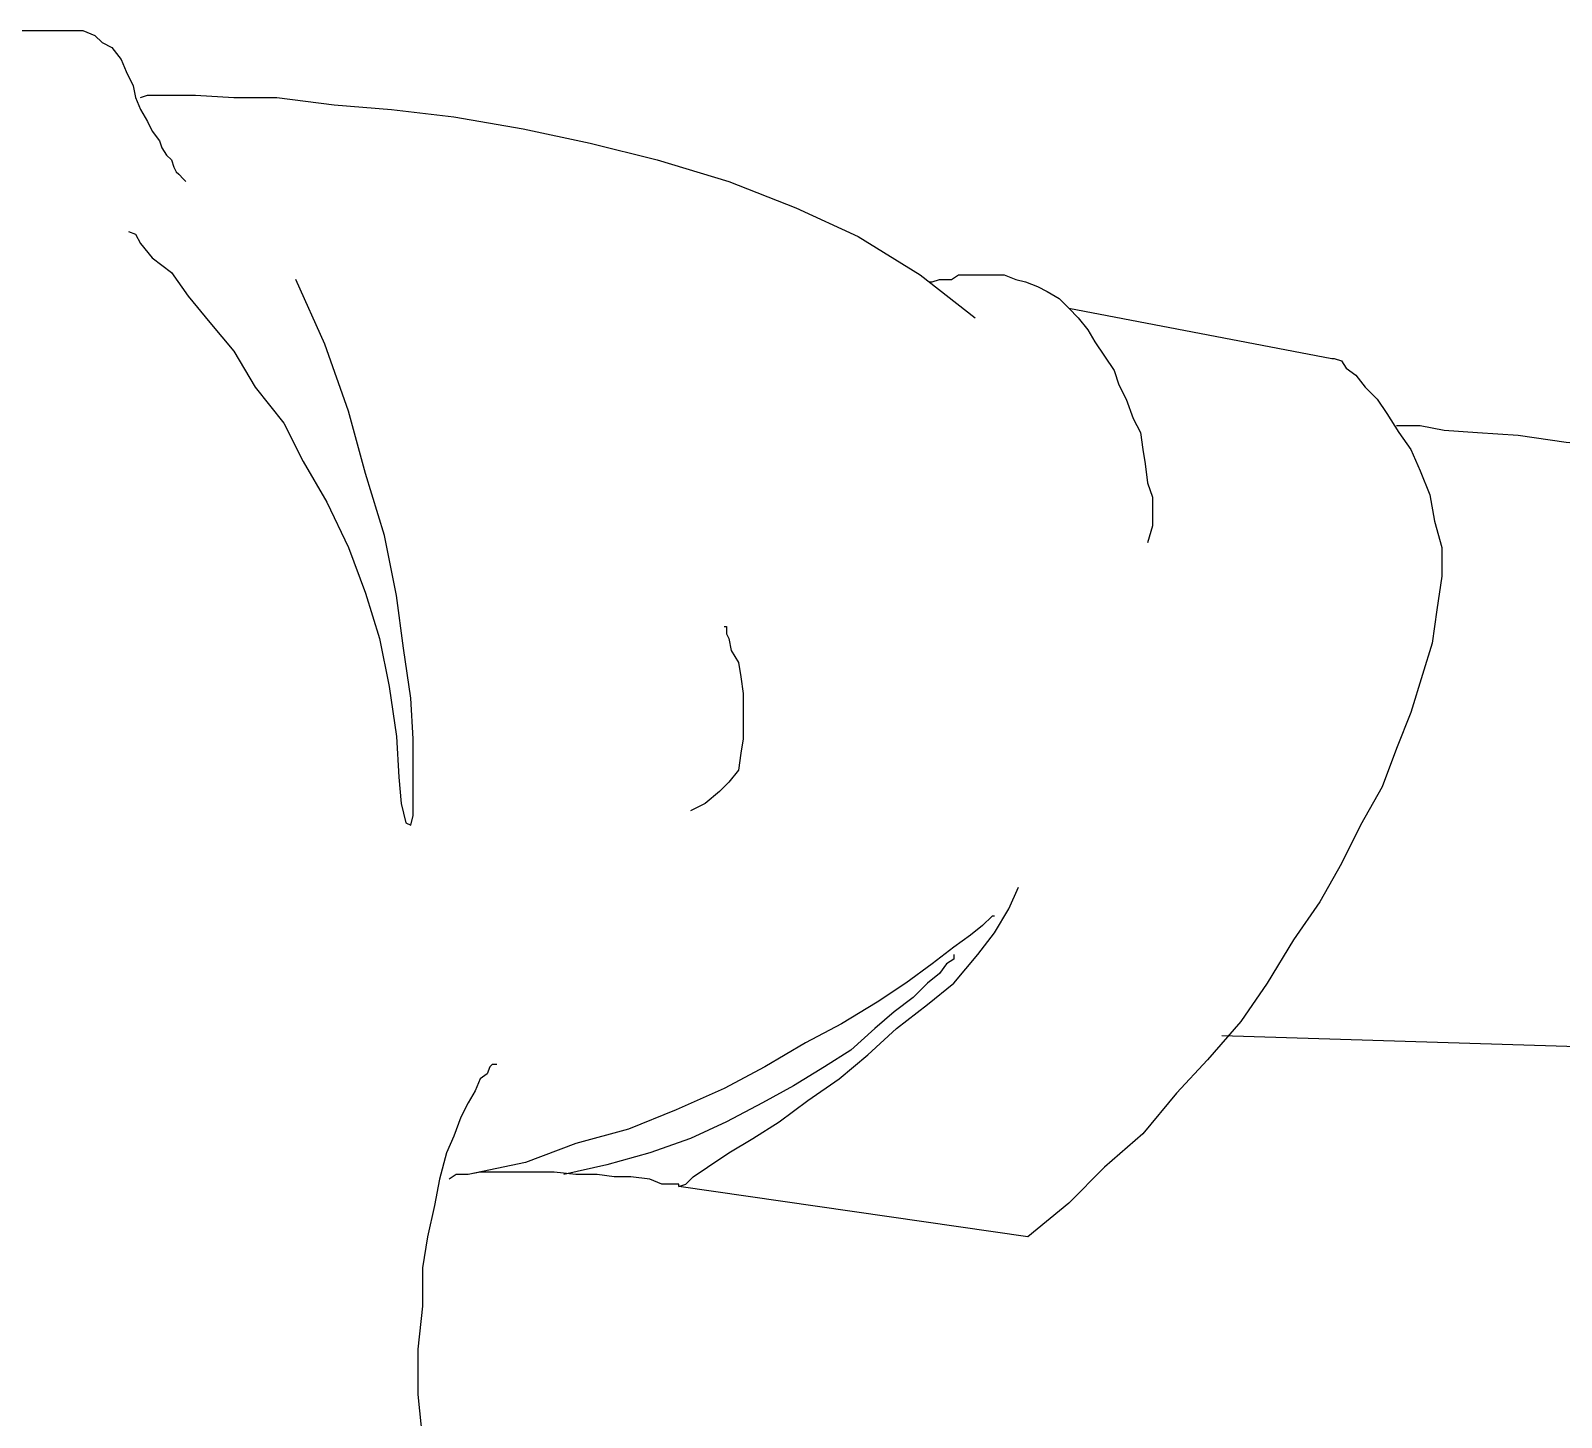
# Model space of a CAD drawing. Header units: millimetres. Extents: x -1627.97 to -1626.54, y 1778.14 to 1779.51.
# Drawn here: x -1627.2312 to -1627.0065, y 1779.1237 to 1779.3272 of the extents above; entities that cross this region are included whole.
import ezdxf

# ---------------------------------------------------------------- set-up
doc = ezdxf.new("R2010")
doc.units = ezdxf.units.MM
doc.header["$LTSCALE"] = 10
doc.layers.add('Humanos', color=2, linetype='Continuous')

msp = doc.modelspace()

# ---------------------------------------------------------------- linework, layer by layer
at = {"layer": 'Humanos'}
for points in [[(-1627.2463, 1779.32541), (-1627.24384, 1779.32541), (-1627.24138, 1779.32575), (-1627.23927, 1779.32575), (-1627.23717, 1779.32646), (-1627.23471, 1779.3268), (-1627.2333, 1779.32716), (-1627.23084, 1779.32716), (-1627.22909, 1779.32716), (-1627.22699, 1779.32716), (-1627.22523, 1779.32716), (-1627.22348, 1779.32716), (-1627.22172, 1779.32646), (-1627.22067, 1779.32541), (-1627.21926, 1779.3247), (-1627.21786, 1779.32295), (-1627.21715, 1779.32119)], [(-1627.21715, 1779.32119), (-1627.2161, 1779.31908), (-1627.21576, 1779.31733), (-1627.21505, 1779.31557), (-1627.214, 1779.31382), (-1627.2133, 1779.31241), (-1627.21225, 1779.31101), (-1627.21189, 1779.30996), (-1627.2112, 1779.3089), (-1627.21049, 1779.30819), (-1627.21013, 1779.30714), (-1627.20979, 1779.30644), (-1627.20943, 1779.30609), (-1627.20874, 1779.30539), (-1627.20838, 1779.30504), (-1627.20838, 1779.30504), (-1627.20838, 1779.30504)], [(-1627.21505, 1779.31733), (-1627.214, 1779.31769), (-1627.21154, 1779.31769), (-1627.20698, 1779.31769), (-1627.20136, 1779.31733), (-1627.19504, 1779.31733), (-1627.18662, 1779.31628), (-1627.17819, 1779.31557), (-1627.16906, 1779.31452), (-1627.15887, 1779.31277), (-1627.14905, 1779.31065), (-1627.13921, 1779.30819), (-1627.12868, 1779.30504), (-1627.11886, 1779.30117), (-1627.10973, 1779.29696), (-1627.1006, 1779.29135), (-1627.09253, 1779.28502)], [(-1627.21681, 1779.29767), (-1627.21576, 1779.29732), (-1627.21505, 1779.29591), (-1627.2133, 1779.29381), (-1627.21049, 1779.2917), (-1627.20803, 1779.28819), (-1627.20487, 1779.28433), (-1627.20136, 1779.28012), (-1627.19819, 1779.27485), (-1627.19398, 1779.26958), (-1627.19118, 1779.26397), (-1627.18767, 1779.258), (-1627.1845, 1779.25133), (-1627.18204, 1779.24465), (-1627.17994, 1779.23798), (-1627.17853, 1779.23096), (-1627.17748, 1779.2236)], [(-1627.0992, 1779.2903), (-1627.0992, 1779.2903), (-1627.09884, 1779.2903), (-1627.09779, 1779.29065), (-1627.09709, 1779.29065), (-1627.09604, 1779.29065), (-1627.09499, 1779.29135), (-1627.09323, 1779.29135), (-1627.09182, 1779.29135), (-1627.09007, 1779.29135), (-1627.08831, 1779.29135), (-1627.08656, 1779.29065), (-1627.08515, 1779.2903), (-1627.08339, 1779.2896), (-1627.082, 1779.28889), (-1627.08024, 1779.28784), (-1627.07883, 1779.28643)], [(-1627.17748, 1779.2236), (-1627.17714, 1779.21763), (-1627.17678, 1779.21376), (-1627.17609, 1779.21095), (-1627.17538, 1779.21059), (-1627.17502, 1779.212), (-1627.17502, 1779.21446), (-1627.17502, 1779.21833), (-1627.17502, 1779.22324), (-1627.17538, 1779.22921), (-1627.17643, 1779.23658), (-1627.17748, 1779.24431), (-1627.17924, 1779.25308), (-1627.18204, 1779.26221), (-1627.1845, 1779.27133), (-1627.18801, 1779.28117), (-1627.19223, 1779.29065)], [(-1627.07883, 1779.28643), (-1627.04022, 1779.27905)], [(-1627.07883, 1779.28643), (-1627.07743, 1779.28502), (-1627.07603, 1779.28327), (-1627.07497, 1779.28151), (-1627.07357, 1779.27941), (-1627.07216, 1779.2773), (-1627.07146, 1779.2752), (-1627.07041, 1779.27309), (-1627.06936, 1779.27028), (-1627.06831, 1779.26818), (-1627.06795, 1779.26572), (-1627.0676, 1779.26361), (-1627.06724, 1779.2608), (-1627.06655, 1779.2587), (-1627.06655, 1779.25659), (-1627.06655, 1779.25449), (-1627.06724, 1779.25203)], [(-1627.04022, 1779.27905), (-1627.03986, 1779.27905), (-1627.03881, 1779.27871), (-1627.0381, 1779.27766), (-1627.03671, 1779.27661), (-1627.0353, 1779.27485), (-1627.03354, 1779.27309), (-1627.03214, 1779.27099), (-1627.03038, 1779.26818), (-1627.02863, 1779.26572), (-1627.02724, 1779.26256), (-1627.02584, 1779.25905), (-1627.02513, 1779.25519), (-1627.02408, 1779.25133), (-1627.02408, 1779.24711), (-1627.02479, 1779.24219), (-1627.02549, 1779.23729)], [(-1627.03074, 1779.26923), (-1627.02969, 1779.26923), (-1627.02724, 1779.26923), (-1627.02374, 1779.26853), (-1627.01882, 1779.26818), (-1627.01285, 1779.26782), (-1627.00583, 1779.26677), (-1626.99811, 1779.26607), (-1626.98932, 1779.26536), (-1626.98055, 1779.26397), (-1626.97036, 1779.26221), (-1626.96054, 1779.26046), (-1626.95, 1779.25834), (-1626.93947, 1779.25554), (-1626.92929, 1779.25308), (-1626.9191, 1779.24992), (-1626.90928, 1779.24641)], [(-1627.12939, 1779.23975), (-1627.12904, 1779.23975), (-1627.12904, 1779.23868), (-1627.12868, 1779.23798), (-1627.12834, 1779.23622), (-1627.12729, 1779.23447), (-1627.12693, 1779.23237), (-1627.12658, 1779.22991), (-1627.12658, 1779.22781), (-1627.12658, 1779.2257), (-1627.12658, 1779.22324), (-1627.12693, 1779.22114), (-1627.12729, 1779.21868), (-1627.12868, 1779.21692), (-1627.13009, 1779.21551), (-1627.13219, 1779.21376), (-1627.13431, 1779.21271)], [(-1627.02549, 1779.23729), (-1627.02689, 1779.23271), (-1627.02863, 1779.2271), (-1627.03074, 1779.22184), (-1627.03284, 1779.21622), (-1627.036, 1779.21059), (-1627.03881, 1779.20498), (-1627.04197, 1779.19936), (-1627.04583, 1779.19375), (-1627.0497, 1779.18742), (-1627.05355, 1779.18181), (-1627.05847, 1779.17619), (-1627.06303, 1779.17129), (-1627.06795, 1779.16532), (-1627.07357, 1779.1604), (-1627.07883, 1779.15514), (-1627.0848, 1779.15022)], [(-1627.13606, 1779.15759), (-1627.13501, 1779.15794), (-1627.13395, 1779.15899), (-1627.13185, 1779.1604), (-1627.12868, 1779.1625), (-1627.12518, 1779.16461), (-1627.12132, 1779.16707), (-1627.11711, 1779.17022), (-1627.11253, 1779.17339), (-1627.10832, 1779.1769), (-1627.10411, 1779.18076), (-1627.09955, 1779.18427), (-1627.09569, 1779.18742), (-1627.09218, 1779.19164), (-1627.08972, 1779.1948), (-1627.08761, 1779.19831), (-1627.08621, 1779.20148)], [(-1627.08972, 1779.19726), (-1627.09007, 1779.19726), (-1627.09148, 1779.19585), (-1627.09323, 1779.19446), (-1627.09569, 1779.1927), (-1627.09884, 1779.19024), (-1627.10271, 1779.18742), (-1627.10692, 1779.18462), (-1627.11219, 1779.18146), (-1627.11745, 1779.17865), (-1627.12342, 1779.17514), (-1627.12939, 1779.17198), (-1627.13641, 1779.16883), (-1627.14343, 1779.16601), (-1627.15115, 1779.16391), (-1627.15853, 1779.1611), (-1627.16696, 1779.15935)], [(-1627.09569, 1779.19164), (-1627.09569, 1779.19095), (-1627.09674, 1779.19024), (-1627.09779, 1779.18883), (-1627.09955, 1779.18742), (-1627.10166, 1779.18532), (-1627.10446, 1779.18322), (-1627.10727, 1779.18076), (-1627.11078, 1779.1776), (-1627.11465, 1779.17514), (-1627.11921, 1779.17234), (-1627.12377, 1779.16988), (-1627.12904, 1779.16707), (-1627.13431, 1779.16461), (-1627.14028, 1779.1625), (-1627.14659, 1779.16074), (-1627.1529, 1779.15935)], [(-1626.96615, 1779.1769), (-1627.05637, 1779.1797)], [(-1627.16274, 1779.17549), (-1627.16345, 1779.17549), (-1627.16379, 1779.17514), (-1627.16415, 1779.17409), (-1627.1652, 1779.17339), (-1627.16591, 1779.17163), (-1627.16696, 1779.16988), (-1627.16801, 1779.16776), (-1627.16906, 1779.16496), (-1627.17012, 1779.1625), (-1627.17117, 1779.15864), (-1627.17187, 1779.15478), (-1627.17292, 1779.15022), (-1627.17363, 1779.14566), (-1627.17363, 1779.14003), (-1627.17432, 1779.13372), (-1627.17432, 1779.12705)], [(-1627.13606, 1779.15759), (-1627.13606, 1779.15794), (-1627.13746, 1779.15794), (-1627.13852, 1779.15794), (-1627.14028, 1779.15864), (-1627.14308, 1779.15899), (-1627.14554, 1779.15899), (-1627.148, 1779.15935), (-1627.15115, 1779.15935), (-1627.15431, 1779.15969), (-1627.15677, 1779.15969), (-1627.15994, 1779.15969), (-1627.1624, 1779.15969), (-1627.1652, 1779.15969), (-1627.16696, 1779.15935), (-1627.16871, 1779.15935), (-1627.16976, 1779.15864)], [(-1627.0848, 1779.15022), (-1627.13606, 1779.15759)], [(-1627.17432, 1779.12705), (-1627.17363, 1779.12037), (-1627.17363, 1779.11335), (-1627.17363, 1779.10739), (-1627.17363, 1779.10142), (-1627.17363, 1779.0951), (-1627.17363, 1779.08948), (-1627.17432, 1779.08386), (-1627.17502, 1779.07859), (-1627.17538, 1779.07403), (-1627.17643, 1779.06911), (-1627.17714, 1779.06456), (-1627.17853, 1779.06), (-1627.17994, 1779.05578), (-1627.18099, 1779.05191), (-1627.18275, 1779.04806), (-1627.18486, 1779.04419)]]:
    msp.add_lwpolyline(points, dxfattribs=at)

doc.saveas('drawing.dxf')
